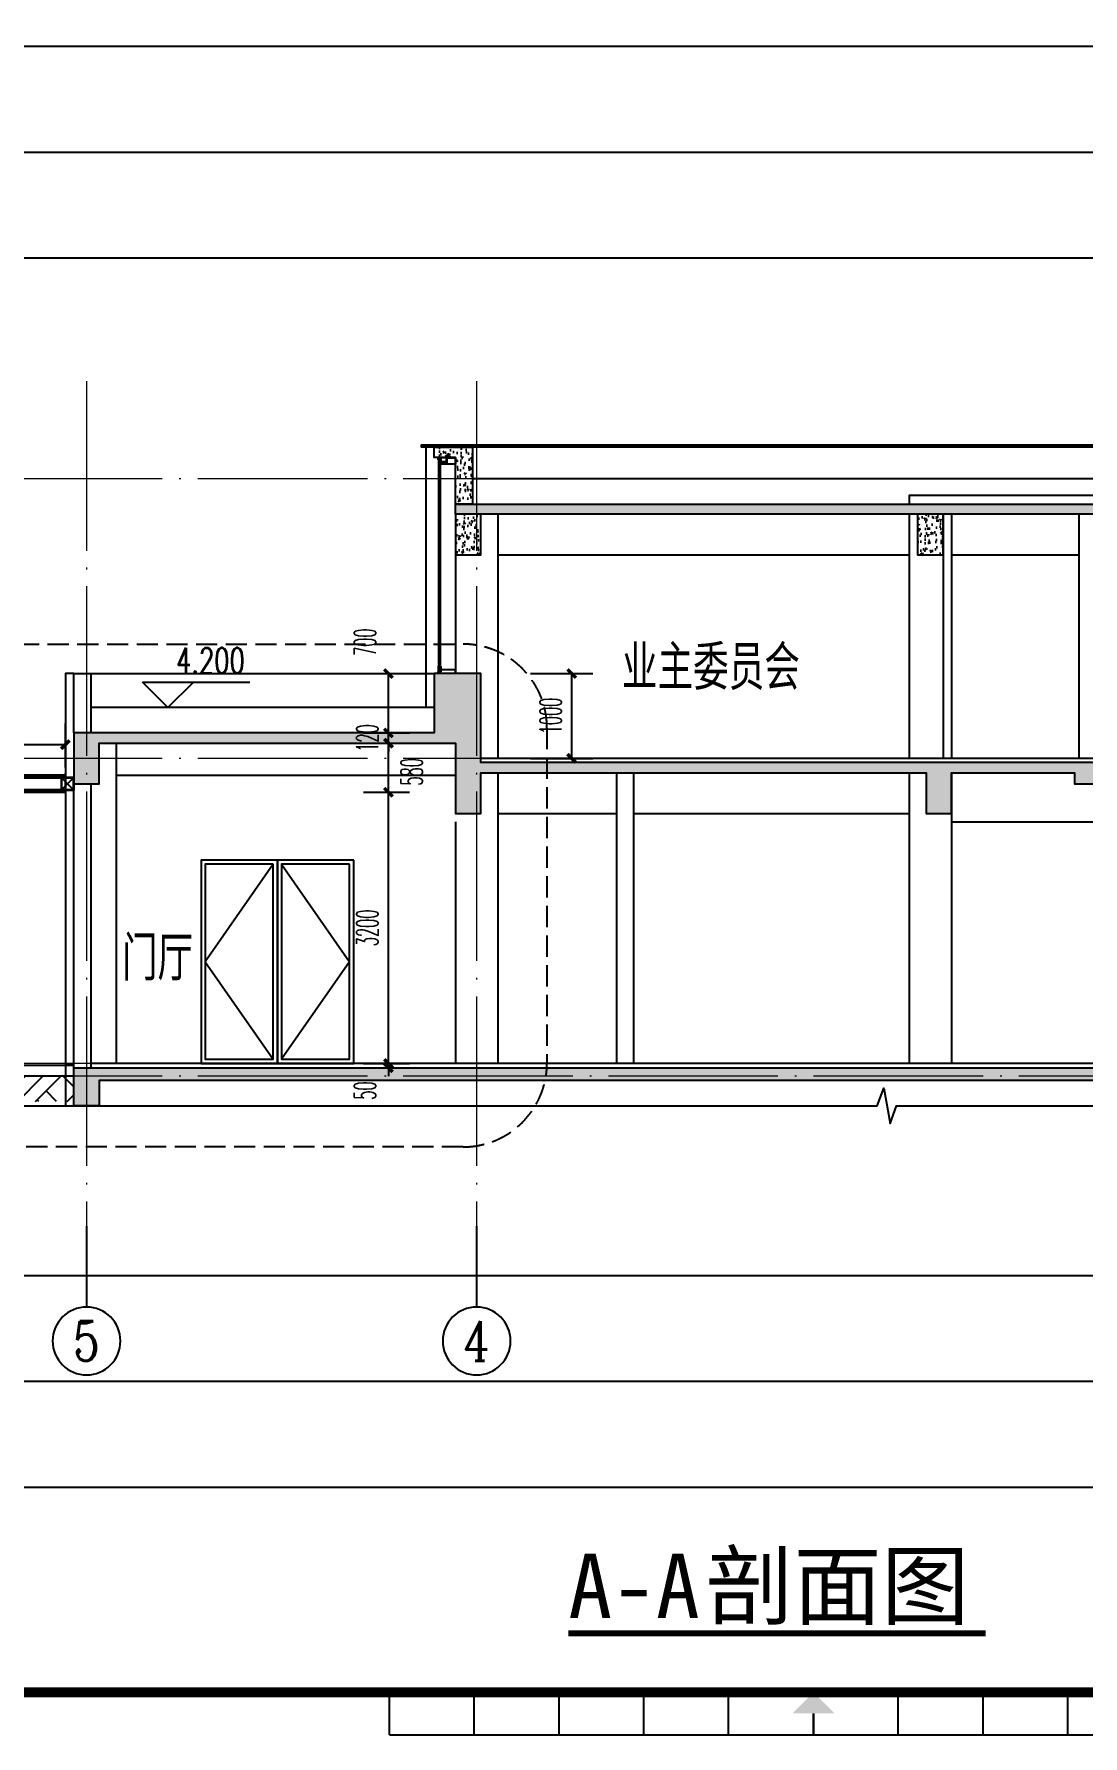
# Model space of a CAD drawing. Header units: millimetres. Extents: x -13830 to 215738, y -24143 to 193994.
# Drawn here: x 29407 to 41776, y 6042 to 26123 of the extents above; entities that cross this region are included whole.
import ezdxf
from ezdxf.enums import TextEntityAlignment as Align

# ---------------------------------------------------------------- set-up
doc = ezdxf.new("R2010")
doc.units = ezdxf.units.MM
doc.header["$LTSCALE"] = 100
for name, pattern in [('CENTER2', [28.575, 19.05, -3.175, 3.175, -3.175]), ('DASH', [0.35, 0.25, -0.1]), ('DOTE', [2.42, 2, -0.2, 0.02, -0.2])]:
    doc.linetypes.add(name, pattern=pattern)
doc.layers.get('0').update_dxf_attribs({"linetype": 'CONTINUOUS'})
doc.layers.get('DEFPOINTS').update_dxf_attribs({"linetype": 'CONTINUOUS'})
doc.layers.add('A-_ANOTGRID_E-', color=8, linetype='CENTER2', lineweight=5)
doc.layers.add('Sales Gallery  Section A$0$A-_WALLSTRU_E-', color=92, linetype='CONTINUOUS', lineweight=35)
for name, color, linetype in [('A-_WIND----_E-', 4, 'CONTINUOUS'), ('AUDIT_I_190214154742-1', 7, 'CONTINUOUS'), ('AXIS', 3, 'CONTINUOUS'), ('AXIS_TEXT', 7, 'CONTINUOUS'), ('D-METAL', 74, 'CONTINUOUS'), ('DIM_ELEV', 3, 'CONTINUOUS'), ('DIM_IDEN', 3, 'CONTINUOUS'), ('DIM_SYMB', 3, 'CONTINUOUS'), ('MCST Elevation 2N$0$A-_WIND----_E-', 4, 'CONTINUOUS'), ('MCST ELevations 1S$0$A-_WIND----_E-', 4, 'CONTINUOUS'), ('MCST ELevations 1S$0$D-METAL', 74, 'CONTINUOUS'), ('MCST Section A$0$A-_ANOT----_H-', 8, 'CONTINUOUS'), ('MCST Section A$0$A-_WIND----_E-', 4, 'CONTINUOUS'), ('MCST Section A$0$D-HARDWARE', 8, 'CONTINUOUS'), ('MCST Section A$0$D-METAL', 74, 'CONTINUOUS'), ('MCST Section B$0$A-_WIND----_E-', 4, 'CONTINUOUS'), ('PUB_DIM', 3, 'CONTINUOUS'), ('PUB_HATCH', 8, 'CONTINUOUS'), ('PUB_TEXT', 7, 'CONTINUOUS'), ('RAIL', 163, 'CONTINUOUS'), ('WALL', 2, 'CONTINUOUS'), ('图框', 7, 'CONTINUOUS')]:
    doc.layers.add(name, color=color, linetype=linetype)
doc.styles.add('_TCH_AXIS', font='COMPLEX', dxfattribs={"bigfont": 'GBCBIG'})
doc.styles.add('_TCH_DIM', font='SIMPLEX', dxfattribs={"bigfont": 'GBCBIG'})
doc.styles.add('COMPLEX', font='COMPLEX')
doc.styles.add('DIM_FONT_T3', font='SIMPLEX', dxfattribs={"width": 0.494118, "bigfont": 'GBCBIG'})
doc.styles.add('HZTXT', font='tjromans.shx', dxfattribs={"width": 0.8, "bigfont": 'hztxt.shx'})
doc.styles.add('黑体', font='')
doc.styles.get('黑体').set_extended_font_data('SimSun')
doc.dimstyles.new('_TCH_ARCH&&100', dxfattribs={"dimtxt": 255, "dimasz": 100, "dimexe": 250, "dimexo": 300, "dimgap": 122.5, "dimtad": 1, "dimdec": 0, "dimzin": 0, "dimdsep": 46, "dimtxsty": 'DIM_FONT_T3', "dimblk": 'ARCHTICK', "dimcen": 0.09, "dimclrt": 7, "dimazin": 0, "dimtfac": 1, "dimtdec": 0, "dimtix": 1, "dimtmove": 2, "dimatfit": 3, "dimldrblk": 'ARCHTICK', "dimfxl": 1, "dimtolj": 1, "dimtzin": 0, "dimarcsym": 0})

# ---------------------------------------------------------------- blocks, each defined once
blk = doc.blocks.new('TJAD_TK_A1')
at = {"layer": '图框'}
for p, q in [((870.88, 361.45), (870.88, 366.45)), ((880.88, 361.45), (880.88, 366.45)), ((890.88, 361.45), (890.88, 366.45)), ((900.88, 361.45), (900.88, 366.45)), ((910.88, 361.45), (910.88, 366.45)), ((930.88, 361.45), (930.88, 366.45)), ((940.88, 361.45), (940.88, 366.45)), ((950.88, 361.45), (950.88, 366.45)), ((870.88, 361.45), (970.88, 361.45))]:
    blk.add_line(p, q, dxfattribs=at)
at = {"layer": '图框', "const_width": 1.2}
blk.add_lwpolyline([(1331.38, 940.45), (525.38, 940.45), (525.38, 366.45), (1331.38, 366.45)], close=True, dxfattribs=at)
at = {"layer": '图框', "const_width": 0.3}
blk.add_lwpolyline([(920.88, 363.95), (920.88, 361.45)], dxfattribs=at)
at = {"layer": '图框'}
blk.add_solid([(918.38, 363.95), (923.38, 363.95), (920.88, 366.45)], dxfattribs=at)
blk = doc.blocks.new('180703-expo')
at = {"layer": '图框'}
blk.add_blockref('TJAD_TK_A1', (-500.38, -356.45), dxfattribs=at)
blk = doc.blocks.new('_AXISO')
blk.add_circle((0, 0), 0.5)
at = {"layer": 'AXIS_TEXT', "style": 'COMPLEX', "width": 1.041667}
blk.add_attdef('A', text='', height=0.56, dxfattribs=at).set_placement((-0.25, -0.28), (0.25, -0.28), align=Align.FIT)
blk = doc.blocks.new('MCST Section A$0$MULLION')
at = {"layer": 'MCST Section A$0$A-_WIND----_E-'}
blk.add_lwpolyline([(196130, -40094), (196157, -40094), (196157, -40097), (196133, -40097), (196133, -40119), (196130, -40119), (196130, -40097), (196130, -40097), (196130, -40094)], dxfattribs=at)
for points in [[(196158, -40101), (196158, -40146), (196230, -40146), (196230, -40094), (196158, -40094), (196158, -40098), (196134, -40098), (196134, -40101)], [(196158, -40149), (196233, -40149), (196233, -40094), (196333, -40094), (196333, -40174), (196158, -40174)]]:
    blk.add_lwpolyline(points, close=True, dxfattribs=at)
at = {"layer": 'MCST Section A$0$A-_WIND----_E-', "color": 8}
for points in [[(196161, -40152), (196236, -40152), (196236, -40097), (196330, -40097), (196330, -40171), (196161, -40171)], [(196161, -40143), (196227, -40143), (196227, -40097), (196161, -40097)]]:
    blk.add_lwpolyline(points, close=True, dxfattribs=at)
blk = doc.blocks.new('A$C3F2852F1')
at = {"color": 8}
blk.add_lwpolyline([(-13, 0), (-13, -2435)], dxfattribs=at)
at = {"layer": 'MCST Section B$0$A-_WIND----_E-'}
blk.add_lwpolyline([(-25, -2435), (-25, 0), (0, 0), (0, -2435)], dxfattribs=at)
at = {"xscale": -1}
blk.add_blockref('MCST Section A$0$MULLION', (196133, 40106), dxfattribs=at)
blk = doc.blocks.new('sdfsfsfd')
at = {"color": 8}
blk.add_lwpolyline([(-13, -1842), (-13, -3557)], dxfattribs=at)
at = {"layer": 'A-_WIND----_E-'}
blk.add_lwpolyline([(-30, -3566), (-30, -3538), (-200, -3538), (-200, -3588), (4, -3588), (4, -3566)], close=True, dxfattribs=at)
at = {"layer": 'A-_WIND----_E-', "color": 8}
blk.add_lwpolyline([(-33, -3569), (-33, -3541), (-197, -3541), (-197, -3585), (1, -3585), (1, -3569)], close=True, dxfattribs=at)
at = {"layer": 'A-_WIND----_E-'}
blk.add_lwpolyline([(-29, -3565), (-29, -3503), (-26, -3503), (-26, -3562), (1, -3562), (1, -3503), (4, -3503), (4, -3565), (-29, -3565)], dxfattribs=at)
at = {"layer": 'MCST Section B$0$A-_WIND----_E-'}
blk.add_lwpolyline([(0, -1842), (0, -3557), (-25, -3557), (-25, -1842)], dxfattribs=at)
blk = doc.blocks.new('A$C365A0E52')
at = {"layer": 'MCST Section A$0$A-_ANOT----_H-'}
h = blk.add_hatch(dxfattribs=at)
h.set_pattern_fill('ANSI31', color=256, scale=3)
h.set_pattern_definition([(45, (-365136.993, 225205.792), (-6.7351921, 6.7351921), [])])
edge = h.paths.add_edge_path(flags=16)
edge.add_line((-638, 127), (-852, 127))
edge.add_arc((-852, 107), 20, 90, 180)
edge.add_line((-872, 107), (-872, -57))
edge.add_arc((-852, -57), 20, 180, 270)
edge.add_line((-852, -77), (-638, -77))
edge.add_arc((-638, -57), 20, 270, 360)
edge.add_line((-618, -57), (-618, 107))
edge.add_arc((-638, 107), 20, 0, 90)
edge = h.paths.add_edge_path()
edge.add_line((-638, 147), (-852, 147))
edge.add_arc((-852, 107), 40, 90, 180)
edge.add_line((-892, 107), (-892, -57))
edge.add_arc((-852, -57), 40, 180, 270)
edge.add_line((-852, -97), (-638, -97))
edge.add_arc((-638, -57), 40, 270, 360)
edge.add_line((-598, -57), (-598, 107))
edge.add_arc((-638, 107), 40, 0, 90)
at = {"layer": 'D-METAL'}
blk.add_lwpolyline([(-145, -32), (-145, 0), (0, 0), (0, -15), (-130, -15), (-130, -150), (-145, -150), (-145, -119), (-161, -119), (-161, -113), (-145, -113), (-145, -38), (-161, -38), (-161, -32)], close=True, dxfattribs=at)
blk.add_lwpolyline([(-145, -42), (-182, -42), (-182, -109), (-145, -109), (-145, -113), (-183, -113, -0.414214), (-186, -110), (-186, -41, -0.414214), (-183, -38), (-145, -38)], format="xyb", close=True, dxfattribs=at)
at = {"layer": 'MCST Section A$0$D-HARDWARE'}
for p, q in [((-2095, 20, 0), (-1955, -120, 0)), ((-1955, 20, 0), (-2095, -120, 0)), ((-1131, 20, 0), (-991, -120, 0)), ((-991, 20, 0), (-1131, -120, 0))]:
    blk.add_line(p, q, dxfattribs=at)
for points in [[(-2100, -125), (-986, -125), (-986, 25), (-2100, 25)], [(-1950, -125), (-2100, -125), (-2100, 25), (-1950, 25)], [(-2095, -120), (-991, -120), (-991, 20), (-2095, 20)], [(-1955, -120), (-2095, -120), (-2095, 20), (-1955, 20)], [(-986, -125), (-1136, -125), (-1136, 25), (-986, 25)], [(-991, -120), (-1131, -120), (-1131, 20), (-991, 20)]]:
    blk.add_lwpolyline(points, close=True, dxfattribs=at)
at = {"layer": 'MCST Section A$0$D-METAL', "color": 8}
blk.add_line((-130, -150), (-130, -15), dxfattribs=at)
at = {"layer": 'MCST Section A$0$D-METAL'}
for points in [[(-946, 20), (-949, 20), (-949, 47), (-2000, 47), (-2000, 67), (-1997, 67), (-1997, 50), (-946, 50), (-946, 20)], [(-946, -128), (-946, -125), (-973, -125), (-973, -147), (-1983, -147), (-1983, -127), (-2000, -127), (-2000, -130), (-1986, -130), (-1986, -150), (-970, -150), (-970, -128), (-946, -128)]]:
    blk.add_lwpolyline(points, dxfattribs=at)
blk.add_lwpolyline([(-945, -150), (-945, 200), (-545, 200), (-545, 0), (-162, 0), (-162, -37), (-165, -37), (-165, -3), (-548, -3), (-548, 197), (-942, 197), (-942, -147), (-165, -147), (-165, -114), (-162, -114), (-162, -150)], close=True, dxfattribs=at)
for points in [[(-638, 147), (-852, 147, 0.414214), (-892, 107), (-892, -57, 0.414214), (-852, -97), (-638, -97, 0.414214), (-598, -57), (-598, 107, 0.414214)], [(-638, 127), (-852, 127, 0.414214), (-872, 107), (-872, -57, 0.414214), (-852, -77), (-638, -77, 0.414214), (-618, -57), (-618, 107, 0.414214)]]:
    blk.add_lwpolyline(points, format="xyb", close=True, dxfattribs=at)
blk = doc.blocks.new('_ArchTick')
at = {"color": 0, "linetype": 'ByBlock', "const_width": 0.4}
blk.add_lwpolyline([(-0.5, -0.5), (0.5, 0.5)], dxfattribs=at)
blk = doc.blocks.new('*D715')
at = {"layer": 'DEFPOINTS', "color": 0, "transparency": 16777216}
for p in [(34960, 18577), (35748, 18577), (34960, 17577)]:
    blk.add_point(p, dxfattribs=at)
at = {"layer": 'PUB_DIM', "color": 0, "lineweight": -2, "transparency": 16777216}
for p, q in [((35260, 18577), (35998, 18577)), ((35748, 17577), (35748, 18577)), ((35260, 17577), (35998, 17577))]:
    blk.add_line(p, q, dxfattribs=at)
at = {"layer": 'PUB_DIM', "color": 0, "lineweight": -2, "transparency": 16777216, "xscale": 100, "yscale": 100, "zscale": 100}
for p, rotation in [((35748, 18577), 90), ((35748, 17577), 270)]:
    blk.add_blockref('_ArchTick', p, dxfattribs=dict(at, rotation=rotation))
at = {"layer": 'PUB_DIM', "color": 7, "transparency": 16777216, "insert": (35498, 18077), "char_height": 255, "attachment_point": 5, "rotation": 90, "style": 'DIM_FONT_T3'}
blk.add_mtext('\\A1;1000', dxfattribs=at)
blk = doc.blocks.new('*D716')
at = {"layer": 'DEFPOINTS', "color": 0, "transparency": 16777216}
for p in [(32993, 18577), (33586, 18577), (32993, 17877)]:
    blk.add_point(p, dxfattribs=at)
at = {"layer": 'PUB_DIM', "color": 0, "lineweight": -2, "transparency": 16777216}
for p, q in [((33293, 18577), (33836, 18577)), ((33586, 17877), (33586, 18577)), ((33293, 17877), (33836, 17877))]:
    blk.add_line(p, q, dxfattribs=at)
at = {"layer": 'PUB_DIM', "color": 0, "lineweight": -2, "transparency": 16777216, "xscale": 100, "yscale": 100, "zscale": 100}
for p, rotation in [((33586, 18577), 90), ((33586, 17877), 270)]:
    blk.add_blockref('_ArchTick', p, dxfattribs=dict(at, rotation=rotation))
at = {"layer": 'PUB_DIM', "color": 7, "transparency": 16777216, "insert": (33311, 18947), "char_height": 255, "attachment_point": 5, "rotation": 90, "style": 'DIM_FONT_T3'}
blk.add_mtext('\\A1;700', dxfattribs=at)
blk = doc.blocks.new('*D717')
at = {"layer": 'DEFPOINTS', "color": 0, "transparency": 16777216}
for p in [(32993, 17877), (33586, 17877), (32993, 17757)]:
    blk.add_point(p, dxfattribs=at)
at = {"layer": 'PUB_DIM', "color": 0, "lineweight": -2, "transparency": 16777216}
for p, q in [((33293, 17877), (33836, 17877)), ((33586, 17877), (33586, 17977)), ((33586, 17757), (33586, 17877)), ((33293, 17757), (33836, 17757)), ((33586, 17757), (33586, 17657))]:
    blk.add_line(p, q, dxfattribs=at)
at = {"layer": 'PUB_DIM', "color": 0, "lineweight": -2, "transparency": 16777216, "xscale": 100, "yscale": 100, "zscale": 100}
for p, rotation in [((33586, 17877), 270), ((33586, 17757), 90)]:
    blk.add_blockref('_ArchTick', p, dxfattribs=dict(at, rotation=rotation))
at = {"layer": 'PUB_DIM', "color": 7, "transparency": 16777216, "insert": (33336, 17817), "char_height": 255, "attachment_point": 5, "rotation": 90, "style": 'DIM_FONT_T3'}
blk.add_mtext('\\A1;120', dxfattribs=at)
blk = doc.blocks.new('*D718')
at = {"layer": 'DEFPOINTS', "color": 0, "transparency": 16777216}
for p in [(32993, 17757), (33586, 17757), (32993, 17177)]:
    blk.add_point(p, dxfattribs=at)
at = {"layer": 'PUB_DIM', "color": 0, "lineweight": -2, "transparency": 16777216}
for p, q in [((33293, 17757), (33836, 17757)), ((33586, 17177), (33586, 17757)), ((33293, 17177), (33836, 17177))]:
    blk.add_line(p, q, dxfattribs=at)
at = {"layer": 'PUB_DIM', "color": 0, "lineweight": -2, "transparency": 16777216, "xscale": 100, "yscale": 100, "zscale": 100}
for p, rotation in [((33586, 17757), 90), ((33586, 17177), 270)]:
    blk.add_blockref('_ArchTick', p, dxfattribs=dict(at, rotation=rotation))
at = {"layer": 'PUB_DIM', "color": 7, "transparency": 16777216, "insert": (33861, 17417), "char_height": 255, "attachment_point": 5, "rotation": 90, "style": 'DIM_FONT_T3'}
blk.add_mtext('\\A1;580', dxfattribs=at)
blk = doc.blocks.new('*D719')
at = {"layer": 'DEFPOINTS', "color": 0, "transparency": 16777216}
for p in [(32993, 17177), (33586, 17177), (32993, 13977)]:
    blk.add_point(p, dxfattribs=at)
at = {"layer": 'PUB_DIM', "color": 0, "lineweight": -2, "transparency": 16777216}
for p, q in [((33293, 17177), (33836, 17177)), ((33586, 13977), (33586, 17177)), ((33293, 13977), (33836, 13977))]:
    blk.add_line(p, q, dxfattribs=at)
at = {"layer": 'PUB_DIM', "color": 0, "lineweight": -2, "transparency": 16777216, "xscale": 100, "yscale": 100, "zscale": 100}
for p, rotation in [((33586, 17177), 90), ((33586, 13977), 270)]:
    blk.add_blockref('_ArchTick', p, dxfattribs=dict(at, rotation=rotation))
at = {"layer": 'PUB_DIM', "color": 7, "transparency": 16777216, "insert": (33336, 15577), "char_height": 255, "attachment_point": 5, "rotation": 90, "style": 'DIM_FONT_T3'}
blk.add_mtext('\\A1;3200', dxfattribs=at)
blk = doc.blocks.new('*D720')
at = {"layer": 'DEFPOINTS', "color": 0, "transparency": 16777216}
for p in [(32993, 13977), (32993, 13927), (33586, 13977)]:
    blk.add_point(p, dxfattribs=at)
at = {"layer": 'PUB_DIM', "color": 0, "lineweight": -2, "transparency": 16777216}
for p, q in [((33586, 13977), (33586, 14077)), ((33293, 13977), (33836, 13977)), ((33293, 13927), (33836, 13927)), ((33586, 13927), (33586, 13977)), ((33586, 13927), (33586, 13827))]:
    blk.add_line(p, q, dxfattribs=at)
at = {"layer": 'PUB_DIM', "color": 0, "lineweight": -2, "transparency": 16777216, "xscale": 100, "yscale": 100, "zscale": 100}
for p, rotation in [((33586, 13977), 270), ((33586, 13927), 90)]:
    blk.add_blockref('_ArchTick', p, dxfattribs=dict(at, rotation=rotation))
at = {"layer": 'PUB_DIM', "color": 7, "transparency": 16777216, "insert": (33311, 13657), "char_height": 255, "attachment_point": 5, "rotation": 90, "style": 'DIM_FONT_T3'}
blk.add_mtext('\\A1;50', dxfattribs=at)
blk = doc.blocks.new('*D754')
at = {"layer": 'DEFPOINTS', "color": 0, "transparency": 16777216}
for p in [(29776, 17739), (27776, 17171), (29776, 17171)]:
    blk.add_point(p, dxfattribs=at)
at = {"layer": 'PUB_DIM', "color": 0, "lineweight": -2, "transparency": 16777216}
for p, q in [((27776, 17471), (27776, 17989)), ((29776, 17471), (29776, 17989)), ((27776, 17739), (29776, 17739))]:
    blk.add_line(p, q, dxfattribs=at)
at = {"layer": 'PUB_DIM', "color": 0, "lineweight": -2, "transparency": 16777216, "xscale": 100, "yscale": 100, "zscale": 100, "rotation": 180}
blk.add_blockref('_ArchTick', (27776, 17739), dxfattribs=at)
at = {"layer": 'PUB_DIM', "color": 0, "lineweight": -2, "transparency": 16777216, "xscale": 100, "yscale": 100, "zscale": 100}
blk.add_blockref('_ArchTick', (29776, 17739), dxfattribs=at)
at = {"layer": 'PUB_DIM', "color": 7, "transparency": 16777216, "insert": (28776, 17989), "char_height": 255, "attachment_point": 5, "style": 'DIM_FONT_T3'}
blk.add_mtext('\\A1;2000', dxfattribs=at)

msp = doc.modelspace()

# ---------------------------------------------------------------- hatches: boundary and pattern name
at = {"layer": 'PUB_HATCH'}
h = msp.add_hatch(dxfattribs=at)
h.set_pattern_fill('夯实土壤', color=256, scale=100)
h.set_pattern_definition([(45, (118, -255), (-397.394, 397.394), []), (45, (328, -255), (-397.394, 397.394), []), (45, (538, -255), (-397.394, 397.394), []), (135, (118, -255), (-397.394, -397.394), [265, -297]), (135, (223, -150), (-397.394, -397.394), [265, -297]), (135, (328, -45), (-397.394, -397.394), [265, -297])])
h.paths.add_polyline_path([(49976.2, 13830.2), (49976.2, 13530.2), (52076.2, 13530.2), (52076.2, 13830.2)])
h.paths.add_polyline_path([(29876.2, 13530.2), (29876.2, 13827.1), (24111.1, 13830.2), (24111.1, 13530.2)])
at = {"layer": 'Sales Gallery  Section A$0$A-_WALLSTRU_E-'}
h = msp.add_hatch(dxfattribs=at)
h.set_pattern_fill('AR-CONC', color=8, scale=100)
h.set_pattern_definition([(50, (-101120, -4798.11), (182.18467, -15.93909), [19.05, -209.55]), (355, (-101120, -4798.11), (-35.24283, 191.05664), [15.24, -167.64]), (100.451, (-101104.82, -4799.44), (146.9425, 175.11669), [16.19, -178.09]), (46.1842, (-101120, -4747.31), (271.07904, -42.04233), [28.575, -314.325]), (96.6356, (-101097.4, -4750.82), (237.40423, 247.42556), [24.285, -267.135]), (351.184, (-101120, -4747.31), (237.4046, 247.4251), [22.86, -251.46]), (21, (-101094.6, -4760.01), (151.61488, -102.26552), [19.05, -209.55]), (326, (-101094.6, -4760.01), (61.80203, 184.18797), [15.24, -167.64]), (71.4514, (-101081.97, -4768.54), (213.4165, 81.92286), [16.19, -178.09]), (37.5, (-101120, -4798.114), (3.088603, 84.55504), [0, -165.608, 0, -170.18, 0, -168.275]), (7.5, (-101120, -4798.11), (66.81966, 100.180575), [0, -97.028, 0, -161.798, 0, -64.135]), (327.5, (-101176.64, -4798.114), (135.590595, -5.728744), [0, -63.5, 0, -198.12, 0, -262.89]), (317.5, (-101202.04, -4798.11), (148.12918, 25.42649), [0, -82.55, 0, -131.572, 0, -186.69])])
h.paths.add_polyline_path([(34576.2, 20577.1), (34376.2, 20577.1), (34376.2, 21127.1), (34126.2, 21127.1), (34126.2, 21247.1), (34576.2, 21247.1)])
h = msp.add_hatch(dxfattribs=at)
h.set_pattern_fill('AR-CONC', color=8, scale=100)
h.set_pattern_definition([(50, (44879.39, -49639.08), (182.18467, -15.9391), [19.05, -209.55]), (355, (44879.39, -49639.08), (-35.24283, 191.05664), [15.24, -167.64]), (100.451, (44894.57, -49640.41), (146.9425, 175.1167), [16.19, -178.09]), (46.1842, (44879.4, -49588.28), (271.07904, -42.0423), [28.575, -314.325]), (96.6356, (44901.98, -49591.79), (237.4042, 247.4256), [24.285, -267.135]), (351.184, (44879.4, -49588.28), (237.4046, 247.4251), [22.86, -251.46]), (21, (44904.79, -49600.98), (151.61488, -102.26552), [19.05, -209.55]), (326, (44904.79, -49600.98), (61.80203, 184.18797), [15.24, -167.64]), (71.4514, (44917.42, -49609.5), (213.4165, 81.92286), [16.19, -178.09]), (37.5, (44879.39, -49639.08), (3.088603, 84.55504), [0, -165.608, 0, -170.18, 0, -168.275]), (7.5, (44879.39, -49639.08), (66.81966, 100.18057), [0, -97.028, 0, -161.798, 0, -64.135]), (327.5, (44822.75, -49639.08), (135.590595, -5.728744), [0, -63.5, 0, -198.12, 0, -262.89]), (317.5, (44797.35, -49639.08), (148.12918, 25.4265), [0, -82.55, 0, -131.572, 0, -186.69])])
h.paths.add_polyline_path([(49576.2, 20457.1), (34376.2, 20457.1), (34376.2, 20577.1), (40126.2, 20577.1), (49576.2, 20577.1)])
h = msp.add_hatch(dxfattribs=at)
h.set_pattern_fill('AR-CONC', color=8, scale=100)
h.set_pattern_definition([(50, (59129.39, -49639.08), (182.18467, -15.9391), [19.05, -209.55]), (355, (59129.39, -49639.08), (-35.24283, 191.05664), [15.24, -167.64]), (100.451, (59144.57, -49640.41), (146.9425, 175.1167), [16.19, -178.09]), (46.1842, (59129.4, -49588.28), (271.07904, -42.0423), [28.575, -314.325]), (96.6356, (59151.98, -49591.79), (237.4042, 247.4256), [24.285, -267.135]), (351.184, (59129.4, -49588.28), (237.4046, 247.4251), [22.86, -251.46]), (21, (59154.79, -49600.98), (151.61488, -102.26552), [19.05, -209.55]), (326, (59154.79, -49600.98), (61.80203, 184.18797), [15.24, -167.64]), (71.4514, (59167.42, -49609.5), (213.4165, 81.92286), [16.19, -178.09]), (37.5, (59129.39, -49639.08), (3.088603, 84.55504), [0, -165.608, 0, -170.18, 0, -168.275]), (7.5, (59129.39, -49639.08), (66.81966, 100.18057), [0, -97.028, 0, -161.798, 0, -64.135]), (327.5, (59072.75, -49639.08), (135.590595, -5.728744), [0, -63.5, 0, -198.12, 0, -262.89]), (317.5, (59047.35, -49639.08), (148.12918, 25.4265), [0, -82.55, 0, -131.572, 0, -186.69])])
h.paths.add_polyline_path([(34676.2, 20457.1), (34376.2, 20457.1), (34376.2, 19977.1), (34676.2, 19977.1)])
h = msp.add_hatch(dxfattribs=at)
h.set_pattern_fill('AR-CONC', color=8, scale=100)
h.set_pattern_definition([(50, (54079.39, -49639.08), (182.18467, -15.9391), [19.05, -209.55]), (355, (54079.39, -49639.08), (-35.24283, 191.05664), [15.24, -167.64]), (100.451, (54094.57, -49640.41), (146.9425, 175.1167), [16.19, -178.09]), (46.1842, (54079.4, -49588.28), (271.07904, -42.0423), [28.575, -314.325]), (96.6356, (54101.98, -49591.79), (237.4042, 247.4256), [24.285, -267.135]), (351.184, (54079.4, -49588.28), (237.4046, 247.4251), [22.86, -251.46]), (21, (54104.79, -49600.98), (151.61488, -102.26552), [19.05, -209.55]), (326, (54104.79, -49600.98), (61.80203, 184.18797), [15.24, -167.64]), (71.4514, (54117.42, -49609.5), (213.4165, 81.92286), [16.19, -178.09]), (37.5, (54079.39, -49639.08), (3.088603, 84.55504), [0, -165.608, 0, -170.18, 0, -168.275]), (7.5, (54079.39, -49639.08), (66.81966, 100.18057), [0, -97.028, 0, -161.798, 0, -64.135]), (327.5, (54022.75, -49639.08), (135.590595, -5.728744), [0, -63.5, 0, -198.12, 0, -262.89]), (317.5, (53997.35, -49639.08), (148.12918, 25.4265), [0, -82.55, 0, -131.572, 0, -186.69])])
h.paths.add_polyline_path([(40126.2, 20457.1), (39826.2, 20457.1), (39826.2, 19977.1), (40126.2, 19977.1)])
h = msp.add_hatch(dxfattribs=at)
h.set_pattern_fill('AR-CONC', color=8, scale=100)
h.set_pattern_definition([(50, (-100, -258.11), (182.18467, -15.9391), [19.05, -209.55]), (355, (-100, -258.11), (-35.2428, 191.05664), [15.24, -167.64]), (100.451, (-84.82, -259.44), (146.9425, 175.1167), [16.19, -178.09]), (46.1842, (-100, -207.31), (271.079, -42.0423), [28.575, -314.325]), (96.6356, (-77.4, -210.82), (237.4042, 247.4256), [24.285, -267.135]), (351.184, (-100, -207.31), (237.4046, 247.4251), [22.86, -251.46]), (21, (-74.6, -220.01), (151.6149, -102.2655), [19.05, -209.55]), (326, (-74.6, -220.01), (61.802, 184.18797), [15.24, -167.64]), (71.4514, (-61.97, -228.54), (213.4165, 81.92286), [16.19, -178.09]), (37.5, (-100, -258.114), (3.0886, 84.55504), [0, -165.608, 0, -170.18, 0, -168.275]), (7.5, (-100, -258.11), (66.81966, 100.18057), [0, -97.028, 0, -161.798, 0, -64.135]), (327.5, (-156.64, -258.114), (135.590595, -5.72874), [0, -63.5, 0, -198.12, 0, -262.89]), (317.5, (-182.04, -258.11), (148.12918, 25.4265), [0, -82.55, 0, -131.572, 0, -186.69])])
h.paths.add_polyline_path([(34376.2, 17757.1), (34376.2, 16927.1), (34676.2, 16927.1), (34676.2, 17407.1), (39926.2, 17407.1), (39926.2, 16927.1), (40226.2, 16927.1), (40226.2, 17407.1), (41676.2, 17407.1), (41676.2, 17277.1), (41926.2, 17277.1), (41926.2, 17407.1), (49276.2, 17407.1), (49276.2, 16927.1), (49576.2, 16927.1), (49576.2, 17407.1), (49826.2, 17407.1), (49826.2, 17527.1), (34676.2, 17527.1), (34676.2, 18577.1), (34126.2, 18577.1), (34126.2, 17877.1), (30176.2, 17877.1), (29876.2, 17877.1), (29876.2, 17277.1), (30176.2, 17277.1), (30176.2, 17757.1)])
h = msp.add_hatch(dxfattribs=at)
h.set_pattern_fill('AR-CONC', color=8, scale=100)
h.set_pattern_definition([(50, (0, -208.11), (182.18467, -15.9391), [19.05, -209.55]), (355, (0, -208.11), (-35.2428, 191.05664), [15.24, -167.64]), (100.451, (15.18, -209.44), (146.9425, 175.1167), [16.19, -178.09]), (46.1842, (0, -157.31), (271.079, -42.0423), [28.575, -314.325]), (96.6356, (22.6, -160.82), (237.4042, 247.4256), [24.285, -267.135]), (351.184, (0, -157.31), (237.4046, 247.4251), [22.86, -251.46]), (21, (25.4, -170.01), (151.6149, -102.2655), [19.05, -209.55]), (326, (25.4, -170.01), (61.802, 184.18797), [15.24, -167.64]), (71.4514, (38.03, -178.54), (213.4165, 81.92286), [16.19, -178.09]), (37.5, (0, -208.114), (3.0886, 84.55504), [0, -165.608, 0, -170.18, 0, -168.275]), (7.5, (0, -208.11), (66.81966, 100.18057), [0, -97.028, 0, -161.798, 0, -64.135]), (327.5, (-56.64, -208.114), (135.590595, -5.72874), [0, -63.5, 0, -198.12, 0, -262.89]), (317.5, (-82.04, -208.11), (148.12918, 25.4265), [0, -82.55, 0, -131.572, 0, -186.69])])
h.paths.add_polyline_path([(29876.2, 13927.1), (49976.2, 13927.1), (49976.2, 13777.1), (49976.2, 13477.1), (49776.2, 13477.1), (49776.2, 13777.1), (49579.2, 13777.1), (49579.2, 13477.1), (49279.2, 13477.1), (49279.2, 13777.1), (30176.2, 13777.1), (30176.2, 13477.1), (29876.2, 13477.1), (29876.2, 13777.1)])

# ---------------------------------------------------------------- linework, layer by layer
at = {"layer": 'A-_ANOTGRID_E-', "linetype": 'DOTE', "ltscale": 10}
for p, q in [((30026.2, 22027.3), (30026.2, 11388.1)), ((34626.2, 22027.3), (34626.2, 11388.1)), ((52699.6, 20877.1), (16799.6, 20877.1)), ((52699.6, 17577.1), (16799.6, 17577.1)), ((52699.6, 13977.1), (16799.6, 13977.1)), ((52699.6, 13827.1), (16799.6, 13827.1))]:
    msp.add_line(p, q, dxfattribs=at)
at = {"layer": 'AXIS'}
for p, q in [((30026.2, 12056.2), (30026.2, 11102.8)), ((34626.2, 12056.2), (34626.2, 11102.8))]:
    msp.add_line(p, q, dxfattribs=at)
at = {"layer": 'DEFPOINTS'}
for points in [[(54576.2, 25977.1), (18676.2, 25977.1), (18676.2, 8977.1), (54576.2, 8977.1)], [(53326.2, 24727.1), (19926.2, 24727.1), (19926.2, 10227.1), (53326.2, 10227.1)], [(52076.2, 23477.1), (21176.2, 23477.1), (21176.2, 11477.1), (52076.2, 11477.1)]]:
    msp.add_lwpolyline(points, close=True, dxfattribs=at)
at = {"layer": 'DIM_ELEV'}
for p, q in [((30985.7, 18177.1), (30685.7, 18477.1)), ((30685.7, 18477.1), (31951.7, 18477.1)), ((30985.7, 18177.1), (31285.7, 18477.1))]:
    msp.add_line(p, q, dxfattribs=at)
at = {"layer": 'DIM_IDEN', "linetype": 'DASH', "ltscale": 10}
msp.add_lwpolyline([(27527.5, 13982.2), (27527.5, 17935.2, -0.4142136), (28517.5, 18925.2), (34465.9, 18925.2, -0.4142136), (35455.9, 17935.2), (35455.9, 13982.2, -0.4142136), (34465.9, 12992.2), (28517.5, 12992.2, -0.4142136)], format="xyb", close=True, dxfattribs=at)
at = {"layer": 'DIM_SYMB'}
msp.add_lwpolyline([(27876.2, 13477.1), (39351.2, 13477.1), (39427.7, 13687.1), (39501.7, 13267.1), (39576.2, 13477.1), (51051.3, 13477.1)], dxfattribs=at)
at = {"layer": 'DIM_SYMB', "linetype": 'Continuous', "const_width": 70}
msp.add_lwpolyline([(35707.2, 7252.5), (40628.7, 7252.5)], dxfattribs=at)
at = {"layer": 'MCST Elevation 2N$0$A-_WIND----_E-'}
for points in [[(32276.2, 16377.1), (31376.2, 16377.1), (31376.2, 13977.1), (32276.2, 13977.1)], [(32226.2, 16327.1), (31426.2, 16327.1), (31426.2, 14027.1), (32226.2, 14027.1)], [(33176.2, 16377.1), (32276.2, 16377.1), (32276.2, 13977.1), (33176.2, 13977.1)], [(33126.2, 16327.1), (32326.2, 16327.1), (32326.2, 14027.1), (33126.2, 14027.1)]]:
    msp.add_lwpolyline(points, close=True, dxfattribs=at)
at = {"layer": 'MCST Elevation 2N$0$A-_WIND----_E-', "color": 8, "ltscale": 0.5}
for points in [[(32226.2, 16327.1), (31426.2, 15177.1), (32226.2, 14027.1)], [(32326.2, 16327.1), (33126.2, 15177.1), (32326.2, 14027.1)]]:
    msp.add_lwpolyline(points, dxfattribs=at)
at = {"layer": 'MCST ELevations 1S$0$A-_WIND----_E-', "color": 42}
msp.add_lwpolyline([(29876.2, 18577.1), (29776.2, 18577.1), (29776.2, 13957.1), (29876.2, 13957.1)], dxfattribs=at)
at = {"layer": 'MCST ELevations 1S$0$D-METAL'}
msp.add_line((34026.2, 21247.1), (34026.2, 18177.1), dxfattribs=at)
msp.add_lwpolyline([(49976.2, 21247.1), (33976.2, 21247.1), (33976.2, 21277.1), (49976.2, 21277.1)], close=True, dxfattribs=at)
msp.add_lwpolyline([(29776.2, 17380), (28720.6, 17380), (28721.2, 17527), (28321.2, 17527), (28321.2, 17327), (27776.2, 17327), (27776.2, 17312.1), (27906.2, 17312.1), (27906.2, 17177.1), (29776.2, 17177.1), (29776.2, 17380)], dxfattribs=at)
at = {"layer": 'RAIL'}
for p, q in [((49376.2, 20877.1), (34576.2, 20877.1)), ((34376.2, 20457.1), (34376.2, 18577.1)), ((34876.2, 20457.1), (34876.2, 17577.1)), ((39726.2, 20457.1), (39726.2, 17577.1)), ((34876.2, 19977.1), (39726.2, 19977.1)), ((40226.2, 19977.1), (41726.2, 19977.1)), ((34126.2, 18177.1), (30076.2, 18177.1)), ((30376.2, 17757.1), (30376.2, 13977.1)), ((49776.2, 17577.1), (34676.2, 17577.1)), ((30376.2, 17377.1), (34376.2, 17377.1)), ((34876.2, 17407.1), (34876.2, 13977.1)), ((39726.2, 17407.1), (39726.2, 13977.1)), ((40226.2, 17407.1), (40226.2, 13977.1)), ((40226.2, 17407.1), (40226.2, 13977.1)), ((34876.2, 16927.1), (36276.2, 16927.1)), ((36476.2, 16927.1), (39726.2, 16927.1)), ((34376.2, 16827.1), (34376.2, 13977.1)), ((40226.2, 16827.1), (49076.2, 16827.1)), ((49576.2, 13977.1), (30076.2, 13977.1))]:
    msp.add_line(p, q, dxfattribs=at)
for points in [[(49376.2, 20677.1), (39726.2, 20677.1), (39726.2, 20577.1)], [(30076.2, 18577.1), (34126.2, 18577.1)], [(29876.2, 13957.1), (29776.2, 13957.1), (29776.2, 13477.1)]]:
    msp.add_lwpolyline(points, dxfattribs=at)
at = {"layer": 'WALL'}
for p, q in [((40126.2, 20457.1), (40126.2, 17577.1)), ((40226.2, 20457.1), (40226.2, 17577.1)), ((41726.2, 20457.1), (41726.2, 17577.1)), ((36276.2, 17407.1), (36276.2, 13977.1)), ((36476.2, 17407.1), (36476.2, 13977.1))]:
    msp.add_line(p, q, dxfattribs=at)
at = {"layer": 'WALL', "color": 1}
for points in [[(34576.2, 20577.1), (34376.2, 20577.1), (34376.2, 21127.1), (34126.2, 21127.1), (34126.2, 21247.1), (34576.2, 21247.1)], [(49576.2, 20457.1), (34376.2, 20457.1), (34376.2, 20577.1), (40126.2, 20577.1), (49576.2, 20577.1)], [(34676.2, 20457.1), (34376.2, 20457.1), (34376.2, 19977.1), (34676.2, 19977.1)], [(40126.2, 20457.1), (39826.2, 20457.1), (39826.2, 19977.1), (40126.2, 19977.1)], [(29876.2, 13927.1), (49976.2, 13927.1), (49976.2, 13777.1), (49976.2, 13477.1), (49776.2, 13477.1), (49776.2, 13777.1), (49579.2, 13777.1), (49579.2, 13477.1), (49279.2, 13477.1), (49279.2, 13777.1), (30176.2, 13777.1), (30176.2, 13477.1), (29876.2, 13477.1), (29876.2, 13777.1)]]:
    msp.add_lwpolyline(points, close=True, dxfattribs=at)
at = {"layer": 'WALL'}
for points in [[(29876.2, 17877.1), (29876.2, 18577.1), (30076.2, 18577.1), (30076.2, 17877.1)], [(29876.2, 13927.1), (29876.2, 17277.1)], [(30076.2, 17277.1), (30076.2, 13927.1)], [(29876.2, 13827.1), (27876.2, 13827.1), (27876.2, 13957.1), (29776.2, 13957.1), (29776.2, 13827.1)]]:
    msp.add_lwpolyline(points, dxfattribs=at)
at = {"layer": 'WALL', "color": 1}
for points in [[(49826.2, 17527.1), (34676.2, 17527.1), (34676.2, 18577.1), (34126.2, 18577.1), (34126.2, 17877.1), (30176.2, 17877.1), (29876.2, 17877.1), (29876.2, 17277.1), (30176.2, 17277.1), (30176.2, 17757.1), (34376.2, 17757.1)], [(34376.2, 17757.1), (34376.2, 17757.1), (34376.2, 16927.1), (34676.2, 16927.1), (34676.2, 17407.1), (39926.2, 17407.1), (39926.2, 16927.1), (40226.2, 16927.1), (40226.2, 17407.1), (41676.2, 17407.1), (41676.2, 17277.1), (41926.2, 17277.1)]]:
    msp.add_lwpolyline(points, dxfattribs=at)

# ---------------------------------------------------------------- block references
at = {"xscale": 100, "yscale": 100, "zscale": 100}
msp.add_blockref('180703-expo', (-3451.8, 5557.2), dxfattribs=at)
at = {"xscale": -1}
for name, p in [('A$C3F2852F1', (34176.2, 21115.1)), ('sdfsfsfd', (34176.2, 22165.1)), ('A$C365A0E52', (27776.2, 17327))]:
    msp.add_blockref(name, p, dxfattribs=at)
at = {"layer": 'AXIS'}
ref = msp.add_blockref('_AXISO', (30026.2, 10702.8), dxfattribs=dict(at, xscale=-800, yscale=800, zscale=800))
ref.add_attrib('A', '5', dxfattribs={"layer": 'AUDIT_I_190214154742-1', "height": 465.9, "style": '_TCH_AXIS'}).set_placement((29870.9, 10469.8), (30181.5, 10469.8), align=Align.FIT)
ref = msp.add_blockref('_AXISO', (34626.2, 10702.8), dxfattribs=dict(at, xscale=-800, yscale=800, zscale=800))
ref.add_attrib('A', '4', dxfattribs={"layer": 'AUDIT_I_190214154742-1', "height": 465.9, "style": '_TCH_AXIS', "width": 0.875}).set_placement((34470.9, 10469.8), (34781.5, 10469.8), align=Align.FIT)

# ---------------------------------------------------------------- texts
at = {"style": 'HZTXT', "width": 0.8}
for s, p in [('业主委员会', (36339.3, 18385.4)), ('门厅', (30443, 14955.1))]:
    msp.add_text(s, height=525, dxfattribs=at).set_placement(p)
at = {"layer": 'PUB_TEXT', "style": '_TCH_DIM', "width": 0.705882}
msp.add_text('4.200', height=297.5, dxfattribs=at).set_placement((31081.7, 18582.1))
at = {"layer": 'PUB_TEXT', "linetype": 'Continuous', "style": '黑体'}
for s, p in [('剖面图', (37327.4, 7434.3)), ('A-A', (35707.2, 7434.3))]:
    msp.add_text(s, height=759.49, dxfattribs=at).set_placement(p)

# ---------------------------------------------------------------- dimensions: what is measured, and where the dimension line sits
at = {"layer": 'PUB_DIM'}
for base, p1, p2, picture, middle in [((33586.1, 18577.1), (32993.1, 17877.1), (32993.1, 18577.1), '*D716', (33311.1, 18947.1)), ((33586.1, 17757.1), (32993.1, 17177.1), (32993.1, 17757.1), '*D718', (33861.1, 17417.1)), ((33586.1, 13977.1), (32993.1, 13927.1), (32993.1, 13977.1), '*D720', (33311.1, 13657.1))]:
    dim = msp.add_linear_dim(base=base, p1=p1, p2=p2, angle=90, dimstyle='_TCH_ARCH&&100', dxfattribs=at)
    dim.commit()
    dim.dimension.update_dxf_attribs({"geometry": picture, "text_midpoint": middle, "dimtype": 129})
for p1, p2, distance, picture, middle in [((34960, 17577.1), (34960, 18577.1), -787.9, '*D715', (35497.9, 18077.1)), ((27776.2, 17171.3), (29776.2, 17171.3), 567.6, '*D754', (28776.2, 17988.9)), ((32993.1, 17757.1), (32993.1, 17877.1), -593, '*D717', (33336.1, 17817.1)), ((32993.1, 13977.1), (32993.1, 17177.1), -593, '*D719', (33336.1, 15577.1))]:
    dim = msp.add_aligned_dim(p1=p1, p2=p2, distance=distance, dimstyle='_TCH_ARCH&&100', dxfattribs=at)
    dim.commit()
    dim.dimension.update_dxf_attribs({"geometry": picture, "text_midpoint": middle})

doc.saveas('drawing.dxf')
